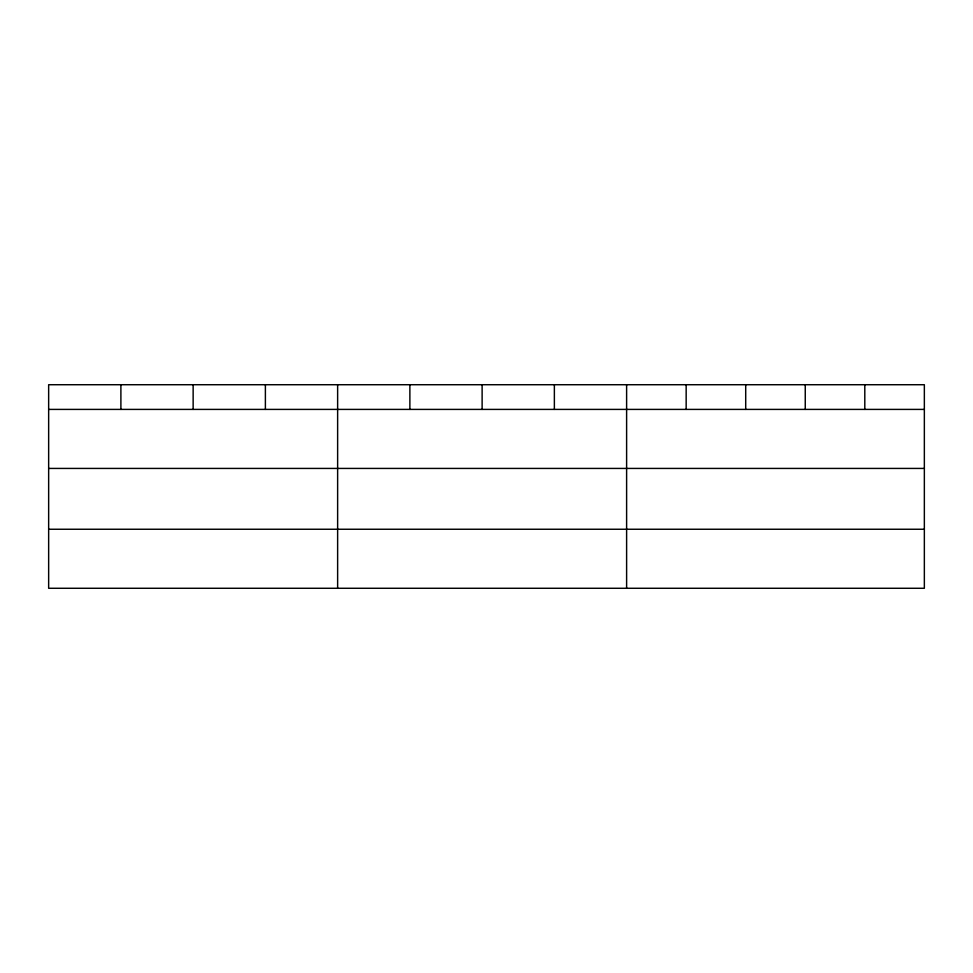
<?xml version="1.0" encoding="UTF-8"?>
<svg xmlns="http://www.w3.org/2000/svg" width="973" height="973" viewBox="0 0 973 973"><rect width="100%" height="100%" fill="white"/><g stroke="black" fill="none" stroke-linecap="round" stroke-linejoin="round"><path stroke-width="1.46" d="M924.35 468.427L924.35 384.724L48.65 384.724L48.65 588.276L924.35 588.276L924.35 468.427L48.65 468.427M48.65 409.402L924.35 409.402M48.65 529.251L924.35 529.251M864.802 384.724L864.802 409.402M805.255 384.724L805.255 409.402M745.707 384.724L745.707 409.402M686.16 384.724L686.16 409.402M626.612 384.724L626.612 588.276M554.367 384.724L554.367 409.402M482.121 384.724L482.121 409.402M409.876 384.724L409.876 409.402M337.631 384.724L337.631 588.276M265.386 384.724L265.386 409.402M193.141 384.724L193.141 409.402M120.895 384.724L120.895 409.402"/></g></svg>
